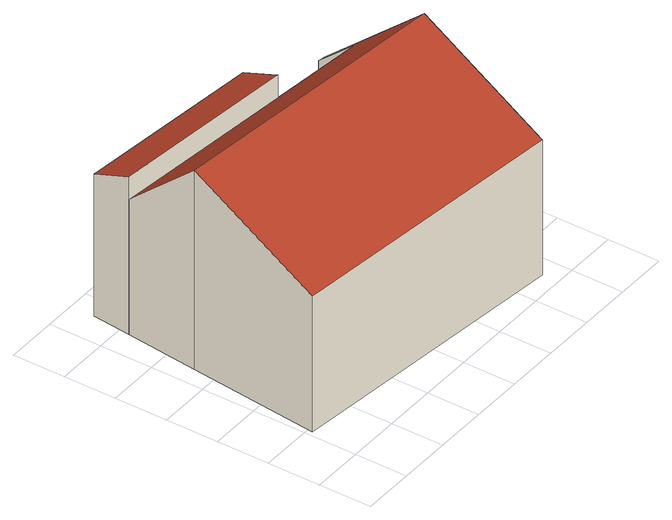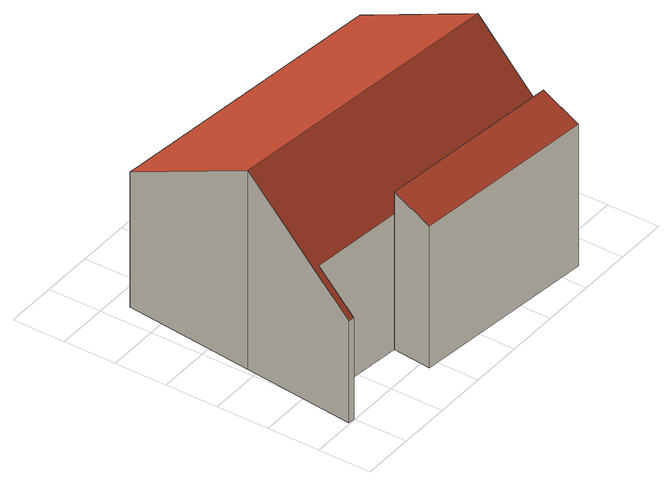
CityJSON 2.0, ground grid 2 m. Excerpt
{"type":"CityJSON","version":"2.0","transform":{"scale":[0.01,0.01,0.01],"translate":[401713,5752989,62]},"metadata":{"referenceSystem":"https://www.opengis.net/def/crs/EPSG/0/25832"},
"CityObjects":{
"building1":{"type":"Building","attributes":{"Gemeindeschluessel":"05515000","Geometrietyp2DReferenz":"3000","function":"31001_1000"},"address":[{"country":"Germany","locality":"Münster","thoroughfareNumber":"54b","thoroughfareName":"Heroldstraße"}],"children":["building1-1","building1-2"]},
"building1-1":{"type":"BuildingPart","attributes":{"roofType":"2100","measuredHeight":6.32},"parents":["building1"],"geometry":[{"type":"Solid","lod":"2","boundaries":[[[[0,1,2,3,4]],[[5,6,7,8,9]],[[4,3,6,5]],[[9,0,4,5]],[[2,7,6,3]],[[1,0,9,8]],[[7,2,1,8]]]],"semantics":{"surfaces":[{"type":"WallSurface"},{"type":"RoofSurface"},{"type":"GroundSurface"},{"type":"ClosureSurface"}],"values":[[0,0,0,1,2,0,3]]}}]},
"building1-2":{"type":"BuildingPart","attributes":{"roofType":"3100","measuredHeight":7.98},"parents":["building1"],"geometry":[{"type":"Solid","lod":"2","boundaries":[[[[10,11,12,13]],[[14,15,11,10]],[[16,17,15,14]],[[18,19,17,16]],[[20,21,19,18]],[[22,23,21,20]],[[8,7,23,22]],[[13,12,2,1]],[[20,18,16,22]],[[14,10,13,1,8,22,16]],[[11,15,17,19,21,23,7,2,12]],[[7,8,1,2]]]],"semantics":{"surfaces":[{"type":"WallSurface"},{"type":"RoofSurface"},{"type":"GroundSurface"},{"type":"ClosureSurface"}],"values":[[0,0,0,0,0,0,0,0,1,1,2,3]]}}]}
},
"vertices":[
[823,886,648],[823,886,558],[823,886,16],[839,1035,16],[839,1035,584],[120,1112,584],[120,1112,16],[104,963,16],[104,963,558],[104,963,648],
[1203,995,422],[1203,995,16],[1187,847,16],[1187,847,558],[1227,993,422],[1227,993,16],[1181,565,814],[1181,565,16],[1127,64,558],[1127,64,16],[20,183,558],[20,183,16],[74,684,814],[74,684,16]
]}
